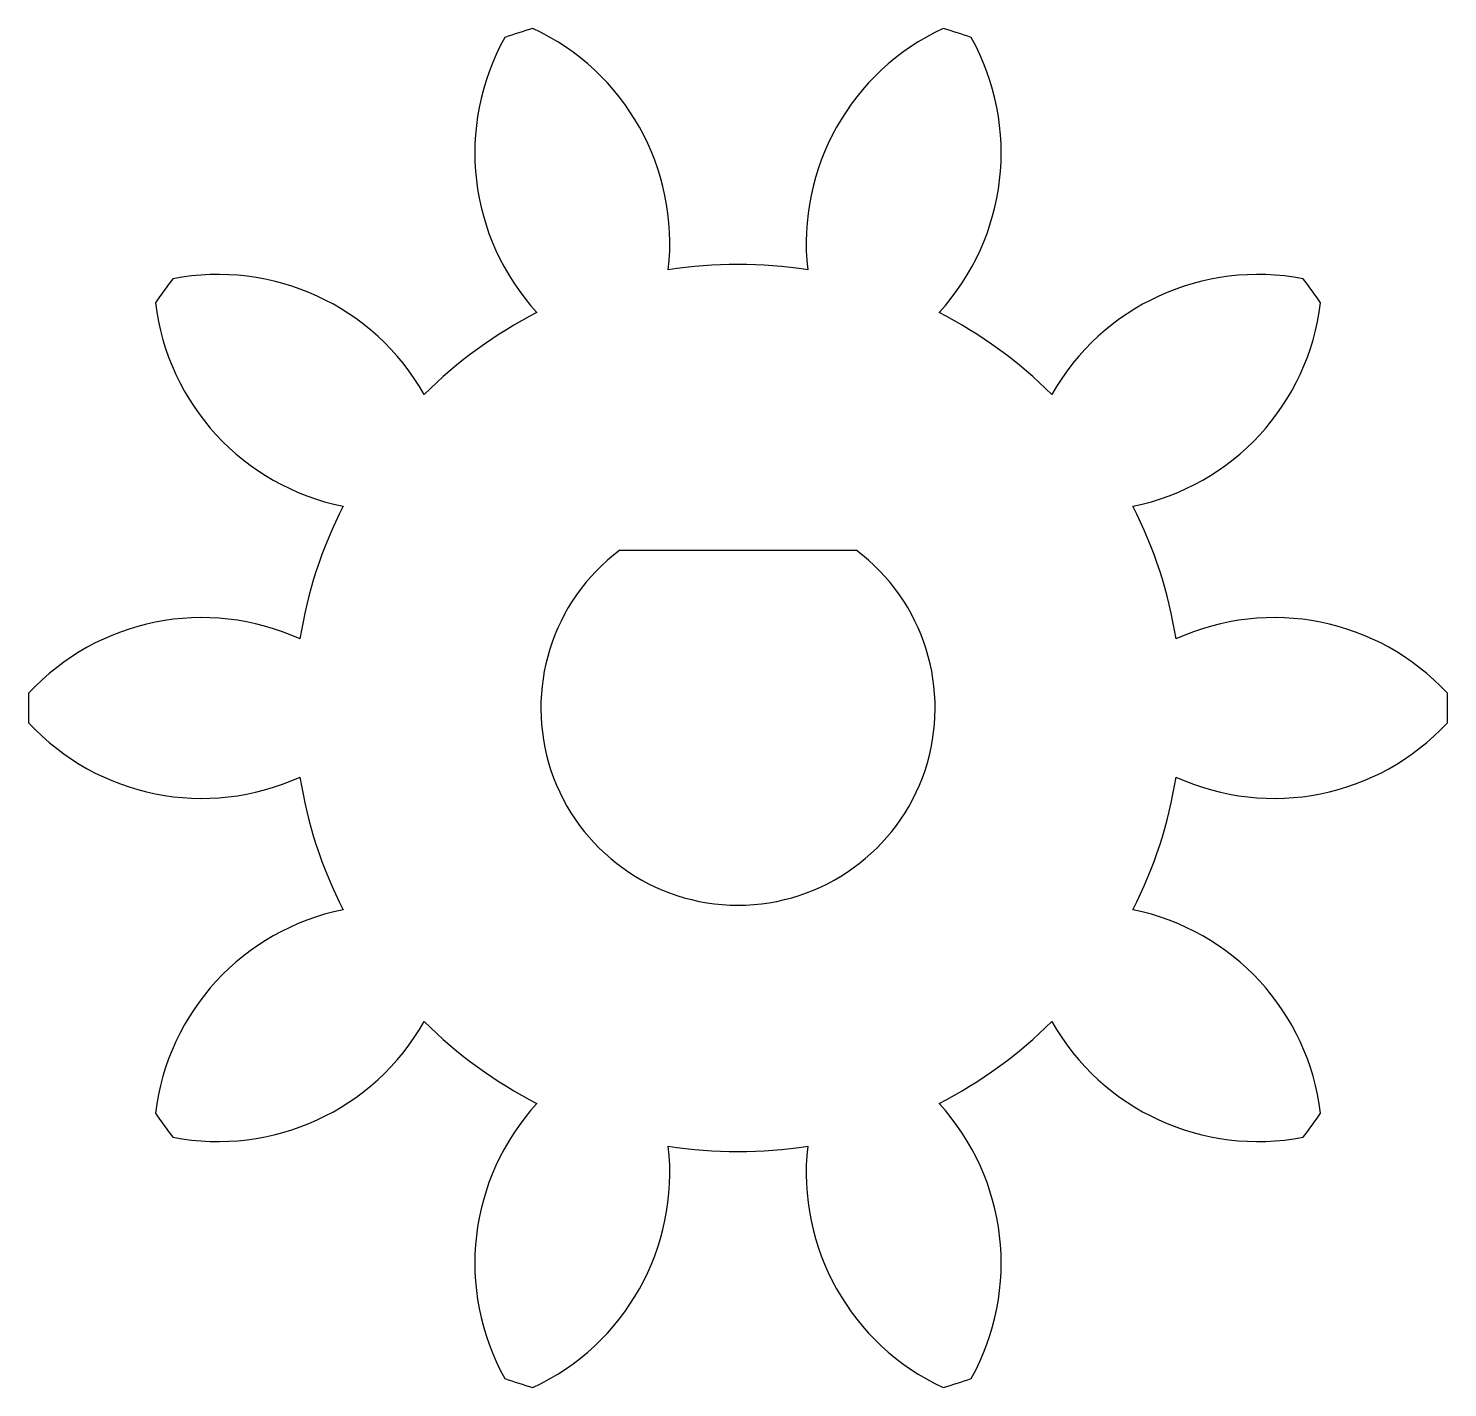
# Model space of a CAD drawing. Header units: millimetres. Extents: x -9 to 9, y -8.6 to 8.6.
import ezdxf

# ---------------------------------------------------------------- set-up
doc = ezdxf.new("R2010")
doc.units = ezdxf.units.MM

msp = doc.modelspace()

# ---------------------------------------------------------------- linework, layer by layer
at = {"color": 7, "linetype": 'Continuous', "lineweight": 25}
msp.add_line((-1.5, 2), (1.5, 2), dxfattribs=at)
for centre, radius, start, end in [((-0.338, 7.04), 3, 150.871, 222.4982), ((0, 0), 9, 106.8105, 109.1895), ((-3.865, 5.894), 3, 353.5018, 65.129), ((3.865, 5.894), 3, 114.871, 186.4982), ((0.338, 7.04), 3, 317.5018, 29.129), ((0, 0), 9, 70.8105, 73.1895), ((0, 0), 5.624, 80.9578, 99.0422), ((0, 0), 9, 142.8105, 145.1895), ((-6.591, 2.496), 3, 29.5018, 101.129), ((6.591, 2.496), 3, 78.871, 150.4982), ((0, 0), 9, 34.8105, 37.1895), ((-4.411, 5.497), 3, 186.871, 258.4982), ((4.411, 5.497), 3, 281.5018, 353.129), ((0, 0), 5.624, 116.9578, 135.0422), ((0, 0), 5.624, 44.9578, 63.0422), ((0, 0), 5.624, 152.9578, 171.0422), ((0, 0), 5.624, 8.9578, 27.0422), ((0, 0), 2.5, 126.8699, 53.1301), ((-6.799, -1.854), 3, 65.5018, 137.129), ((6.799, -1.854), 3, 42.871, 114.4982), ((0, 0), 9, 178.8105, 181.1895), ((0, 0), 9, 358.8105, 1.1895), ((-6.799, 1.854), 3, 222.871, 294.4982), ((6.799, 1.854), 3, 245.5018, 317.129), ((0, 0), 5.624, 188.9578, 207.0422), ((0, 0), 5.624, 332.9578, 351.0422), ((-4.411, -5.497), 3, 101.5018, 173.129), ((4.411, -5.497), 3, 6.871, 78.4982), ((-6.591, -2.496), 3, 258.871, 330.4982), ((0, 0), 5.624, 224.9578, 243.0422), ((0, 0), 5.624, 296.9578, 315.0422), ((6.591, -2.496), 3, 209.5018, 281.129), ((-0.338, -7.04), 3, 137.5018, 209.129), ((0.338, -7.04), 3, 330.871, 42.4982), ((0, 0), 9, 214.8105, 217.1895), ((0, 0), 9, 322.8105, 325.1895), ((-3.865, -5.894), 3, 294.871, 6.4982), ((0, 0), 5.624, 260.9578, 279.0422), ((3.865, -5.894), 3, 173.5018, 245.129), ((0, 0), 9, 250.8105, 253.1895), ((0, 0), 9, 286.8105, 289.1895)]:
    msp.add_arc(centre, radius, start, end, dxfattribs=at)

doc.saveas('drawing.dxf')
